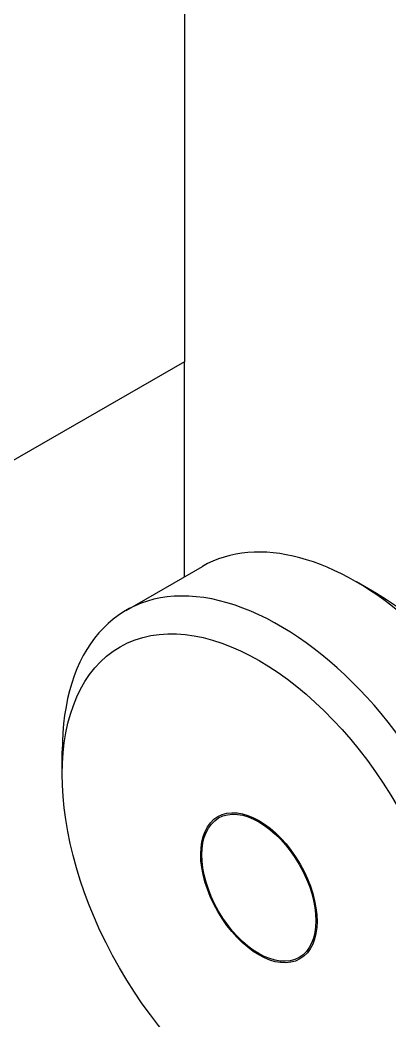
# Model space of a CAD drawing. Header units: millimetres. Extents: x 0 to 7722, y 0 to 5460.
# Drawn here: x 4555.25 to 4566.73, y 3542.6 to 3573.69 of the extents above; entities that cross this region are included whole.
import ezdxf

# ---------------------------------------------------------------- set-up
doc = ezdxf.new("R2010")
doc.units = ezdxf.units.MM
doc.header["$LTSCALE"] = 5
doc.layers.get('0').update_dxf_attribs({"linetype": 'CONTINUOUS'})

# ---------------------------------------------------------------- blocks, each defined once
blk = doc.blocks.new('RWFWFWEWEFWEFWEF')
for p, q in [((49.851, -38.486), (49.851, -71.188)), ((49.851, -71.188), (39.244, -77.296)), ((49.851, -71.188), (40.128, -76.787)), ((49.851, -77.861), (49.851, -71.188)), ((48.037, -78.905), (50.408, -77.54)), ((55.813, -78.386), (55.187, -78.022)), ((46.055, -84.005), (46.055, -83.281))]:
    blk.add_line(p, q)
for centre, major_axis, start_param, end_param in [((55.161, -85.794), (4.753, -8.254), 0, 3.141593), ((52.79, -87.16), (-4.753, 8.254), 2.354261, 7.070517), ((55.789, -85.432), (4.31, -7.484), 0.787332, 2.354261)]:
    blk.add_ellipse(centre, major_axis=major_axis, ratio=0.578093, start_param=start_param, end_param=end_param)
for major_axis in [(4.31, -7.484), (1.274, -2.212), (1.249, -2.168)]:
    blk.add_ellipse((52.161, -87.522), major_axis=major_axis, ratio=0.578093)

msp = doc.modelspace()

# ---------------------------------------------------------------- block references
msp.add_blockref('RWFWFWEWEFWEFWEF', (4510.5, 3634.26))

doc.saveas('drawing.dxf')
